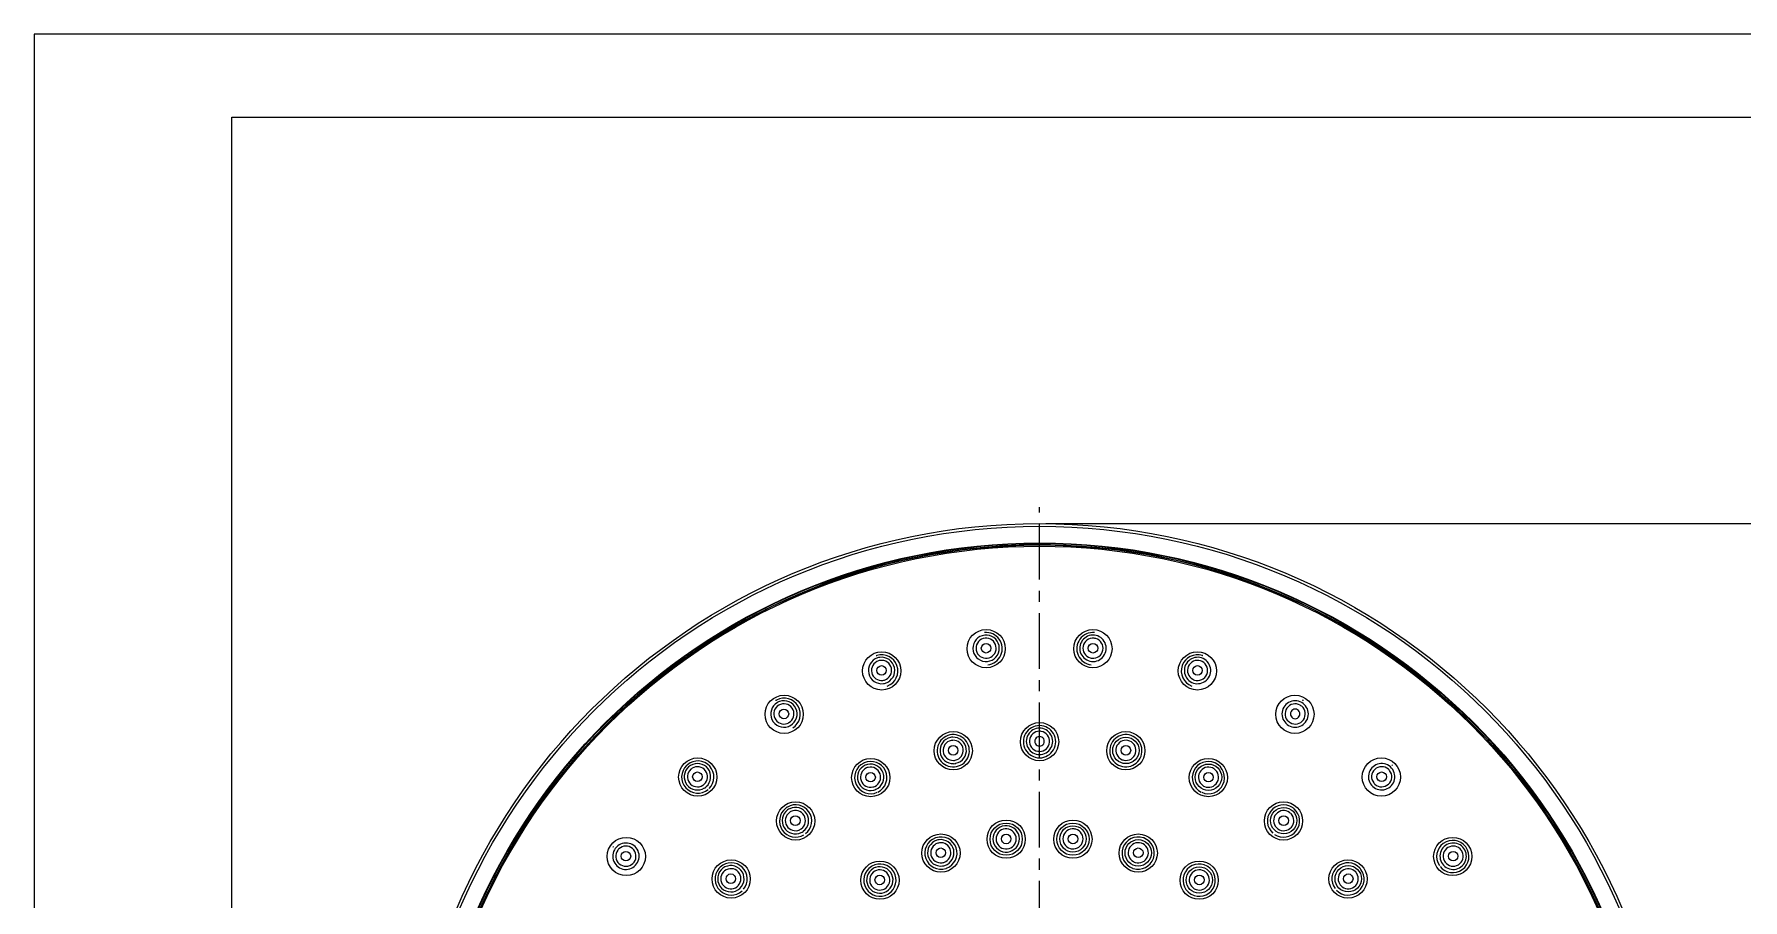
# Model space of a CAD drawing. Extents: x 60832 to 61252, y -30265 to -29968.
# Drawn here: x 60831.9 to 61099.8, y -30104 to -29968.2 of the extents above; entities that cross this region are included whole.
import ezdxf

# ---------------------------------------------------------------- set-up
doc = ezdxf.new("R2010")
doc.units = 0
doc.header["$LTSCALE"] = 7
doc.header["$MEASUREMENT"] = 0
doc.linetypes.add('CENTER', pattern=[2, 1.25, -0.25, 0.25, -0.25])
doc.layers.get('0').update_dxf_attribs({"color": 2, "linetype": 'CONTINUOUS'})
for name, color, linetype in [('CL', 1, 'CENTER'), ('DIM', 2, 'CONTINUOUS'), ('TXT', 4, 'CONTINUOUS')]:
    doc.layers.add(name, color=color, linetype=linetype)

# ---------------------------------------------------------------- blocks, each defined once
blk = doc.blocks.new('BORDER')
for p, q in [((1, 1), (0, 1)), ((0, 1), (0, 0))]:
    blk.add_line(p, q)

msp = doc.modelspace()

# ---------------------------------------------------------------- linework, layer by layer
at = {"color": 7, "linetype": 'Continuous'}
for centre, radius in [((60989.55, -30144.24), 99.27), ((60989.55, -30144.24), 98.84), ((60989.55, -30144.24), 96.24), ((60989.55, -30144.24), 96.15), ((60989.55, -30144.24), 95.91), ((60989.55, -30144.24), 95.73), ((60981.18, -30064.59), 3), ((60997.92, -30064.59), 3), ((60964.81, -30068.07), 3), ((60981.17, -30064.52), 0.75), ((60997.93, -30064.52), 0.75), ((61014.3, -30068.07), 3), ((60964.78, -30068), 0.75), ((61014.32, -30068), 0.75), ((60949.51, -30074.88), 3), ((61029.59, -30074.88), 3), ((60949.47, -30074.82), 0.75), ((60976.02, -30080.59), 3), ((60989.55, -30079.17), 3), ((61003.08, -30080.59), 3), ((61003.09, -30080.54), 2.07), ((60976.01, -30080.53), 0.75), ((61003.09, -30080.53), 0.75), ((60935.97, -30084.72), 3), ((60935.91, -30084.67), 0.75), ((60963.09, -30084.8), 3), ((60963.06, -30084.74), 0.75), ((61016.02, -30084.8), 3), ((61016.04, -30084.75), 2.07), ((61016.04, -30084.74), 0.75), ((61043.14, -30084.72), 3), ((61043.19, -30084.67), 0.75), ((60951.31, -30091.6), 3), ((61027.8, -30091.6), 3), ((60951.27, -30091.55), 0.75), ((60984.32, -30094.46), 3), ((60984.32, -30094.46), 2.53), ((60994.78, -30094.46), 3), ((60994.78, -30094.46), 2.53), ((61027.83, -30091.55), 2.07), ((61027.83, -30091.55), 0.75), ((60924.76, -30097.17), 3), ((60974.09, -30096.64), 3), ((60984.32, -30094.42), 0.75), ((60994.79, -30094.42), 2.07), ((60994.79, -30094.42), 0.75), ((61005.02, -30096.64), 3), ((61005.03, -30096.6), 2.07), ((61054.34, -30097.17), 3), ((60924.7, -30097.12), 0.75), ((60974.07, -30096.59), 0.75), ((61005.03, -30096.59), 0.75), ((61054.4, -30097.12), 0.75), ((60941.2, -30100.7), 3), ((60941.15, -30100.66), 0.75), ((60964.53, -30100.89), 3), ((60964.5, -30100.85), 0.75), ((61014.58, -30100.89), 3), ((61014.6, -30100.86), 2.07), ((61014.6, -30100.85), 0.75), ((61037.91, -30100.7), 3), ((61037.95, -30100.66), 2.07), ((61037.95, -30100.66), 0.75)]:
    msp.add_circle(centre, radius, dxfattribs=at)
for centre, radius, start, end in [((60989.55, -30144.24), 95.92, 0.9012, 359.0988), ((60981.17, -30064.53), 2.07, 95.9816, 265.8141), ((60981.18, -30064.59), 2.53, 275.9826, 96.0174), ((60981.17, -30064.53), 2.08, 85.8129, 95.99), ((60981.17, -30064.53), 2.07, 275.9816, 85.8141), ((60997.92, -30064.59), 2.53, 83.9826, 264.0174), ((60997.93, -30064.53), 2.07, 83.9835, 264.0165), ((60997.93, -30064.53), 2.07, 263.9835, 84.0165), ((60981.17, -30064.52), 1.58, 95.9807, 265.815), ((60981.17, -30064.52), 1.58, 85.8129, 95.99), ((60981.17, -30064.52), 1.58, 275.9807, 85.815), ((60997.93, -30064.52), 1.58, 83.9807, 253.815), ((60997.93, -30064.52), 1.58, 263.9807, 73.815), ((60997.93, -30064.52), 1.58, 73.8129, 83.99), ((60964.78, -30068.01), 2.07, 107.9816, 277.8141), ((60964.78, -30068), 1.58, 107.9807, 277.815), ((60964.8, -30068.05), 2.5, 108.0016, 109.972), ((60964.81, -30068.07), 2.53, 290.272, 108.0181), ((60964.79, -30068.01), 2.08, 97.8129, 107.99), ((60964.78, -30068), 1.58, 97.8129, 107.99), ((60964.78, -30068.01), 2.07, 287.9816, 97.8141), ((60964.78, -30068), 1.58, 287.9807, 97.815), ((60981.17, -30064.52), 2.08, 265.8129, 275.99), ((60981.17, -30064.51), 1.58, 265.8129, 275.99), ((60997.93, -30064.51), 1.58, 253.8129, 263.99), ((61014.3, -30068.07), 2.53, 71.9819, 249.728), ((61014.32, -30068.01), 2.07, 71.9835, 252.0165), ((61014.32, -30068), 1.58, 71.9807, 241.815), ((61014.32, -30068.01), 2.07, 251.9835, 72.0165), ((61014.32, -30068), 1.58, 251.9807, 61.815), ((61014.32, -30068), 1.58, 61.8129, 71.99), ((61014.31, -30068.05), 2.5, 70.0192, 71.9984), ((60964.78, -30068), 1.58, 277.8129, 287.99), ((60964.78, -30068), 2.08, 277.8129, 287.99), ((61014.33, -30068), 1.58, 241.8129, 251.99), ((60949.48, -30074.83), 2.07, 119.9816, 289.8141), ((60949.5, -30074.86), 2.5, 118.0192, 121.9774), ((60949.51, -30074.88), 2.53, 302.2653, 118.062), ((60949.48, -30074.83), 2.08, 109.8129, 119.99), ((60949.47, -30074.82), 1.58, 109.8129, 119.99), ((60949.48, -30074.82), 2.07, 299.9816, 109.8141), ((60949.47, -30074.82), 1.58, 299.9807, 109.815), ((61029.63, -30074.82), 2.07, 59.9835, 240.0165), ((61029.63, -30074.82), 1.58, 59.9807, 229.815), ((61029.63, -30074.83), 2.07, 239.9835, 60.0165), ((61029.61, -30074.86), 2.5, 58.0226, 61.972), ((60949.47, -30074.82), 1.58, 119.9807, 289.815), ((61029.64, -30074.81), 1.58, 229.8129, 239.99), ((61029.63, -30074.82), 1.58, 239.9807, 49.815), ((61029.63, -30074.82), 0.75, 59.9881, 240.0119), ((61029.63, -30074.82), 0.75, 239.9881, 60.0119), ((61029.63, -30074.82), 1.58, 49.8129, 59.99), ((60949.47, -30074.81), 1.58, 289.8129, 299.99), ((60949.47, -30074.82), 2.08, 289.8129, 299.99), ((60976.02, -30080.59), 2.53, 101.9895, 282.0105), ((60976.01, -30080.54), 2.07, 101.9891, 271.808), ((60976.02, -30080.59), 2.53, 281.9894, 102.0106), ((60976.01, -30080.54), 2.08, 91.8116, 101.9899), ((60976.01, -30080.54), 2.07, 281.9891, 91.808), ((60989.55, -30079.17), 2.53, 89.9894, 270.0106), ((60989.55, -30079.12), 2.07, 89.9904, 270.0096), ((60989.55, -30079.11), 1.58, 89.9881, 259.8089), ((60989.55, -30079.11), 0.75, 89.995, 270.005), ((60989.55, -30079.17), 2.53, 269.9894, 90.0106), ((60989.55, -30079.12), 2.07, 269.9903, 90.0097), ((60989.55, -30079.11), 1.58, 79.8116, 89.9899), ((60989.55, -30079.11), 1.58, 269.9881, 79.8089), ((60989.55, -30079.11), 0.75, 269.995, 90.005), ((61003.08, -30080.59), 2.53, 77.9894, 258.0106), ((61003.08, -30080.59), 2.53, 257.9895, 78.0105), ((60976.01, -30080.53), 1.58, 101.9881, 271.8089), ((60976.01, -30080.54), 1.58, 91.8116, 101.9899), ((60976.01, -30080.53), 1.58, 281.9881, 91.8089), ((60989.55, -30079.1), 1.58, 259.8116, 269.9899), ((61003.09, -30080.53), 1.58, 77.9881, 247.8089), ((61003.09, -30080.53), 1.58, 257.9881, 67.8089), ((61003.09, -30080.54), 1.58, 67.8116, 77.9899), ((60935.97, -30084.72), 2.53, 133.9345, 309.7286), ((60935.92, -30084.67), 2.07, 131.9816, 301.8141), ((60935.95, -30084.7), 2.5, 130.0192, 133.9774), ((60935.91, -30084.67), 1.58, 131.9807, 301.815), ((60935.97, -30084.72), 2.53, 314.2653, 130.062), ((60935.92, -30084.68), 2.08, 121.8129, 131.99), ((60935.92, -30084.67), 2.07, 311.9816, 121.8141), ((60935.92, -30084.67), 1.58, 121.8129, 131.99), ((60935.91, -30084.67), 1.58, 311.9807, 121.815), ((60963.09, -30084.8), 2.53, 116.0493, 294.011), ((60963.06, -30084.75), 2.07, 113.9891, 283.808), ((60963.06, -30084.74), 1.58, 113.9881, 283.8089), ((60963.08, -30084.77), 2.5, 114.0017, 116.0857), ((60963.09, -30084.8), 2.53, 296.147, 114.011), ((60963.07, -30084.75), 2.08, 103.8116, 113.9899), ((60963.06, -30084.74), 1.58, 103.8116, 113.9899), ((60963.07, -30084.75), 2.07, 293.9891, 103.808), ((60963.06, -30084.74), 1.58, 293.9881, 103.8089), ((60976.01, -30080.53), 1.58, 271.8116, 281.9899), ((60976.01, -30080.54), 2.08, 271.8116, 281.9899), ((61003.09, -30080.53), 1.58, 247.8116, 257.9899), ((61016.02, -30084.8), 2.53, 65.989, 243.853), ((61016.04, -30084.74), 1.58, 65.9881, 235.8089), ((61016.02, -30084.8), 2.53, 245.9889, 63.9416), ((61016.04, -30084.74), 1.58, 245.9881, 55.8089), ((61016.04, -30084.74), 1.58, 55.8116, 65.9899), ((61016.03, -30084.77), 2.5, 63.905, 65.9982), ((61043.18, -30084.67), 2.07, 47.9835, 228.0165), ((61043.19, -30084.67), 1.58, 47.9807, 217.815), ((61043.18, -30084.67), 2.07, 227.9835, 48.0165), ((61043.19, -30084.67), 1.58, 227.9807, 37.815), ((61043.19, -30084.67), 1.58, 37.8129, 47.99), ((61043.16, -30084.7), 2.5, 46.0226, 49.972), ((60935.91, -30084.66), 1.58, 301.8129, 311.99), ((60935.92, -30084.67), 2.08, 301.8129, 311.99), ((60963.06, -30084.74), 1.58, 283.8116, 293.9899), ((60963.06, -30084.74), 2.08, 283.8116, 293.9899), ((61016.04, -30084.74), 1.58, 235.8116, 245.9899), ((61043.19, -30084.66), 1.58, 217.8129, 227.99), ((60951.3, -30091.6), 2.53, 120.5919, 123.9033), ((60951.31, -30091.6), 2.53, 308.1395, 120.6348), ((61027.8, -30091.6), 2.53, 56.0475, 228.6348), ((60951.31, -30091.6), 2.53, 128.053, 300.6313), ((60951.27, -30091.55), 2.07, 125.9891, 295.808), ((60951.27, -30091.55), 1.58, 125.9881, 295.8089), ((60951.29, -30091.57), 2.5, 123.905, 128.0914), ((60951.28, -30091.56), 2.08, 115.8116, 125.9899), ((60951.27, -30091.55), 1.58, 115.8116, 125.9899), ((60951.28, -30091.55), 2.07, 305.9891, 115.808), ((60951.27, -30091.55), 1.58, 305.9881, 115.8089), ((61027.83, -30091.55), 1.58, 53.9881, 223.8089), ((61027.8, -30091.6), 2.53, 236.1452, 48.6313), ((61027.84, -30091.55), 1.58, 233.9881, 43.8089), ((61027.83, -30091.55), 1.58, 43.8116, 53.9899), ((61027.81, -30091.57), 2.5, 51.9086, 56.0857), ((61027.8, -30091.6), 2.53, 48.5884, 51.9069), ((60951.27, -30091.54), 1.58, 295.8116, 305.9899), ((60951.27, -30091.55), 2.08, 295.8116, 305.9899), ((60974.09, -30096.64), 2.53, 110.1184, 288.0056), ((60974.07, -30096.6), 2.07, 107.9948, 277.8032), ((60974.08, -30096.61), 2.5, 108.0018, 110.1502), ((60974.09, -30096.64), 2.53, 290.124, 108.0055), ((60974.07, -30096.6), 2.08, 97.8107, 107.9899), ((60974.07, -30096.6), 2.07, 287.9948, 97.8032), ((60984.32, -30094.42), 2.07, 95.9948, 265.8032), ((60984.32, -30094.42), 1.58, 95.9939, 265.8042), ((60984.32, -30094.43), 2.08, 85.8107, 95.9899), ((60984.32, -30094.42), 1.58, 85.8107, 95.9899), ((60984.32, -30094.42), 1.58, 275.9939, 85.8042), ((60984.32, -30094.42), 2.07, 275.9948, 85.8032), ((60994.79, -30094.42), 1.58, 83.9939, 253.8042), ((60994.79, -30094.42), 1.58, 263.9939, 73.8042), ((60994.79, -30094.42), 1.58, 73.8107, 83.9899), ((61005.02, -30096.64), 2.53, 71.9945, 249.876), ((61005.02, -30096.64), 2.53, 251.9944, 69.8722), ((61005.03, -30096.61), 2.5, 69.8401, 71.9981), ((61027.84, -30091.54), 1.58, 223.8116, 233.9899), ((61054.34, -30097.17), 2.53, 37.9345, 213.7286), ((60924.71, -30097.13), 2.07, 143.9835, 324.0165), ((60924.74, -30097.15), 2.5, 142.0226, 145.972), ((60924.71, -30097.13), 2.07, 323.9835, 144.0165), ((60924.7, -30097.12), 1.58, 143.9807, 313.815), ((60924.7, -30097.12), 1.58, 133.8129, 143.99), ((60924.7, -30097.12), 1.58, 323.9807, 133.815), ((60974.07, -30096.59), 1.58, 107.9939, 277.8042), ((60974.07, -30096.6), 1.58, 97.8107, 107.9899), ((60974.07, -30096.59), 1.58, 287.9939, 97.8042), ((60984.32, -30094.42), 2.08, 265.8107, 275.9899), ((60984.32, -30094.41), 1.58, 265.8107, 275.9899), ((60994.79, -30094.41), 1.58, 253.8107, 263.9899), ((61005.03, -30096.59), 1.58, 71.9939, 241.8042), ((61005.03, -30096.59), 1.58, 251.9939, 61.8042), ((61005.03, -30096.6), 1.58, 61.8107, 71.9899), ((61054.4, -30097.13), 2.07, 35.9835, 216.0165), ((61054.34, -30097.17), 2.53, 218.2653, 34.062), ((61054.4, -30097.13), 2.07, 215.9835, 36.0165), ((61054.4, -30097.12), 1.58, 35.9807, 205.815), ((61054.41, -30097.12), 1.58, 215.9807, 25.815), ((61054.4, -30097.12), 1.58, 25.8129, 35.99), ((61054.36, -30097.15), 2.5, 34.0192, 37.9774), ((60924.7, -30097.12), 1.58, 313.8129, 323.99), ((60941.2, -30100.7), 2.53, 140.053, 312.6313), ((60941.16, -30100.66), 2.07, 137.9904, 127.808), ((60941.18, -30100.68), 2.5, 135.905, 140.0914), ((60941.2, -30100.7), 2.53, 132.5919, 135.9033), ((60941.2, -30100.7), 2.53, 320.1394, 132.6348), ((60941.15, -30100.66), 1.58, 137.9881, 307.8089), ((60941.16, -30100.67), 2.08, 127.8116, 137.9899), ((60941.15, -30100.66), 1.58, 127.8116, 137.9899), ((60941.15, -30100.66), 1.58, 317.9881, 127.8089), ((60964.53, -30100.89), 2.53, 122.124, 300.0055), ((60964.51, -30100.86), 2.07, 119.9948, 289.8032), ((60964.5, -30100.85), 1.58, 119.9939, 289.8042), ((60964.51, -30100.87), 2.5, 120.0019, 122.1561), ((60964.53, -30100.89), 2.53, 302.1184, 120.0056), ((60964.51, -30100.86), 2.08, 109.8107, 119.9899), ((60964.51, -30100.86), 1.58, 109.8107, 119.9899), ((60964.51, -30100.86), 2.07, 299.9948, 109.8032), ((60964.5, -30100.85), 1.58, 299.9939, 109.8042), ((60974.07, -30096.59), 1.58, 277.8107, 287.9899), ((60974.07, -30096.59), 2.08, 277.8107, 287.9899), ((60974.09, -30096.67), 2.5, 288.0019, 290.1561), ((61005.01, -30096.67), 2.5, 249.8439, 251.9981), ((61005.03, -30096.59), 1.58, 241.8107, 251.9899), ((61014.58, -30100.89), 2.53, 59.9944, 237.8722), ((61014.6, -30100.85), 1.58, 59.9939, 229.8042), ((61014.58, -30100.89), 2.53, 239.9945, 57.876), ((61014.6, -30100.85), 1.58, 239.9939, 49.8042), ((61014.6, -30100.86), 1.58, 49.8107, 59.9899), ((61014.59, -30100.87), 2.5, 57.8439, 59.9981), ((61037.91, -30100.7), 2.53, 44.0475, 216.6348), ((61037.91, -30100.7), 2.53, 224.1452, 36.6313), ((61037.95, -30100.66), 1.58, 41.9881, 211.8089), ((61037.95, -30100.66), 1.58, 221.9881, 31.8089), ((61037.95, -30100.66), 1.58, 31.8116, 41.9899), ((61037.93, -30100.68), 2.5, 39.9086, 44.0857), ((61037.91, -30100.7), 2.53, 36.5884, 39.9069), ((61054.41, -30097.12), 1.58, 205.8129, 215.99), ((60941.15, -30100.65), 1.58, 307.8116, 317.9899), ((60964.5, -30100.85), 1.58, 289.8107, 299.9899), ((60964.5, -30100.85), 2.08, 289.8107, 299.9899), ((61014.6, -30100.85), 1.58, 229.8107, 239.9899), ((61037.96, -30100.66), 1.58, 211.8116, 221.9899), ((60964.54, -30100.92), 2.5, 300.0018, 302.1502), ((61014.56, -30100.92), 2.5, 237.8401, 239.9981)]:
    msp.add_arc(centre, radius, start, end, dxfattribs=at)
at = {"layer": 'CL'}
msp.add_line((60989.55, -30249.76), (60989.55, -30042.38), dxfattribs=at)
at = {"layer": 'DIM'}
msp.add_line((60990.55, -30044.96), (61115.87, -30044.96), dxfattribs=at)
at = {"layer": 'TXT'}
for p, q in [((60862.92, -29981.23), (61240.92, -29981.23)), ((60862.92, -30255.23), (60862.92, -29981.23))]:
    msp.add_line(p, q, dxfattribs=at)

# ---------------------------------------------------------------- block references
at = {"xscale": 420, "yscale": 297, "zscale": 420}
msp.add_blockref('BORDER', (60831.92, -30265.23), dxfattribs=at)

doc.saveas('drawing.dxf')
